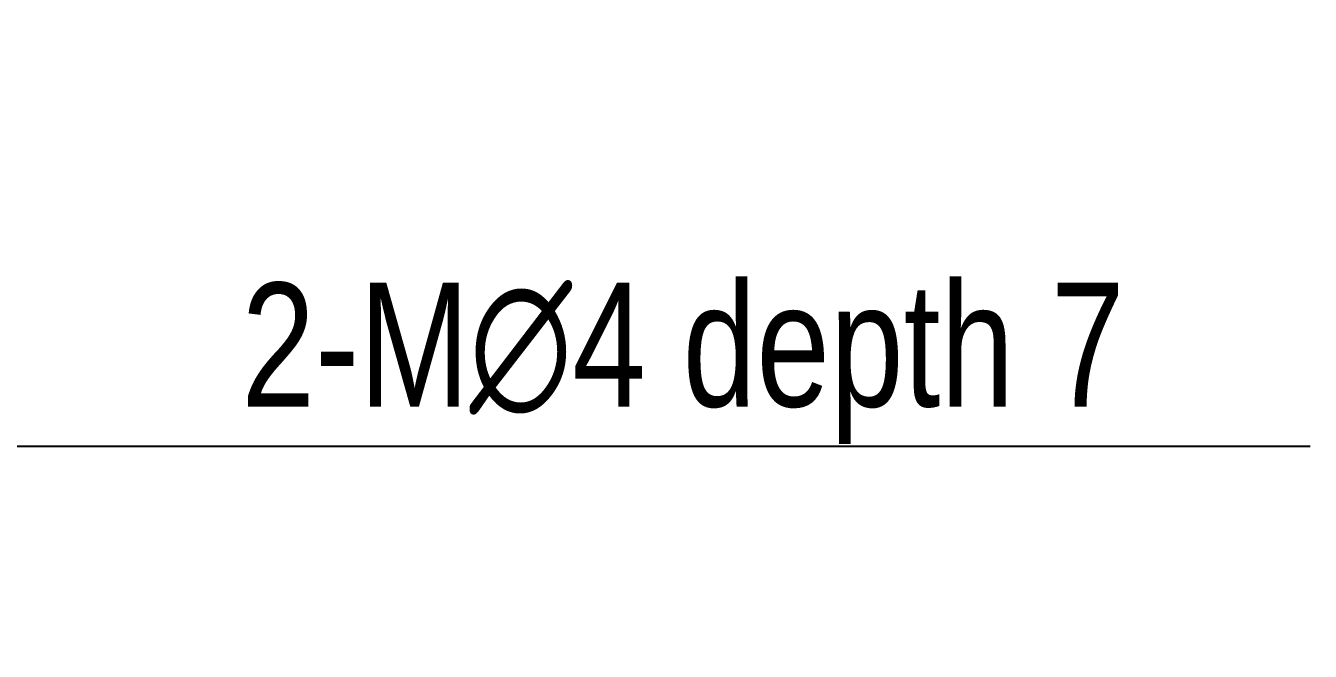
# Model space of a CAD drawing. Extents: x 0 to 3364, y 0 to 2376.
# Drawn here: x 2547.1 to 2713.1, y 1321.1 to 1401.9 of the extents above; entities that cross this region are included whole.
import ezdxf

# ---------------------------------------------------------------- set-up
doc = ezdxf.new("R2010")
doc.units = 0
doc.header["$LTSCALE"] = 185.02
doc.header["$PDMODE"] = 3
doc.header["$PDSIZE"] = 0.3125
doc.layers.get('0').update_dxf_attribs({"linetype": 'CONTINUOUS'})
doc.layers.get('DEFPOINTS').update_dxf_attribs({"linetype": 'CONTINUOUS'})
doc.layers.add('95_ALL_DIM', color=7, linetype='CONTINUOUS')
doc.styles.get("Standard").update_dxf_attribs({"font": 'txt', "width": 0.8})
doc.dimstyles.new('DIMSTYLE_17', dxfattribs={"dimtxt": 16, "dimasz": 6, "dimexe": 0.18, "dimexo": 0.0625, "dimgap": 0.09, "dimtad": 1, "dimtih": 1, "dimtoh": 1, "dimdec": 3, "dimdsep": 46, "dimtxsty": 'Standard', "dimblk": 'OPEN', "dimblk1": 'OPEN', "dimblk2": 'OPEN', "dimcen": 0.09, "dimadec": 0, "dimazin": 0, "dimtp": 0.1, "dimtm": 0.1, "dimtfac": 1, "dimtdec": 3, "dimtofl": 0, "dimtmove": 0, "dimatfit": 3, "dimldrblk": 'OPEN', "dimfxl": 1, "dimtolj": 1, "dimarcsym": 0})

# ---------------------------------------------------------------- blocks, each defined once
blk = doc.blocks.new('_OPEN')
at = {"color": 0, "linetype": 'ByBlock'}
for p, q in [((0, 0), (-1, 0.233)), ((-1, -0.233), (0, 0)), ((-1, 0), (0, 0))]:
    blk.add_line(p, q, dxfattribs=at)
blk = doc.blocks.new('*D72')
at = {"layer": '95_ALL_DIM', "color": 0, "transparency": 16777216}
for p, q in [((2526.58, 1347.52), (2490.69, 1397.06)), ((2713.14, 1347.52), (2526.58, 1347.52))]:
    blk.add_line(p, q, dxfattribs=at)
at = {"layer": 'DEFPOINTS', "color": 0, "transparency": 16777216}
for p in [(2487.17, 1401.92), (2489.52, 1398.68)]:
    blk.add_point(p, dxfattribs=at)
at = {"layer": '95_ALL_DIM', "color": 0, "transparency": 16777216, "xscale": 6, "yscale": 6, "zscale": 6, "rotation": 125.9181421142467}
blk.add_blockref('_OPEN', (2487.17, 1401.92), dxfattribs=at)
at = {"layer": '95_ALL_DIM', "color": 0, "transparency": 16777216, "insert": (2632.07, 1358.27), "char_height": 16, "attachment_point": 5}
blk.add_mtext('\\A1;2-M∅4 depth 7', dxfattribs=at)

msp = doc.modelspace()

# ---------------------------------------------------------------- dimensions: what is measured, and where the dimension line sits
at = {"layer": '95_ALL_DIM'}
dim = msp.add_diameter_dim_2p(p1=(2489.5172, 1398.6817), p2=(2487.1707, 1401.9211), text='2-M<> depth 7', dimstyle='DIMSTYLE_17', dxfattribs=at)
dim.commit()
dim.dimension.update_dxf_attribs({"geometry": '*D72', "text_midpoint": (2632.0721, 1347.5159), "dimtype": 163})

doc.saveas('drawing.dxf')
